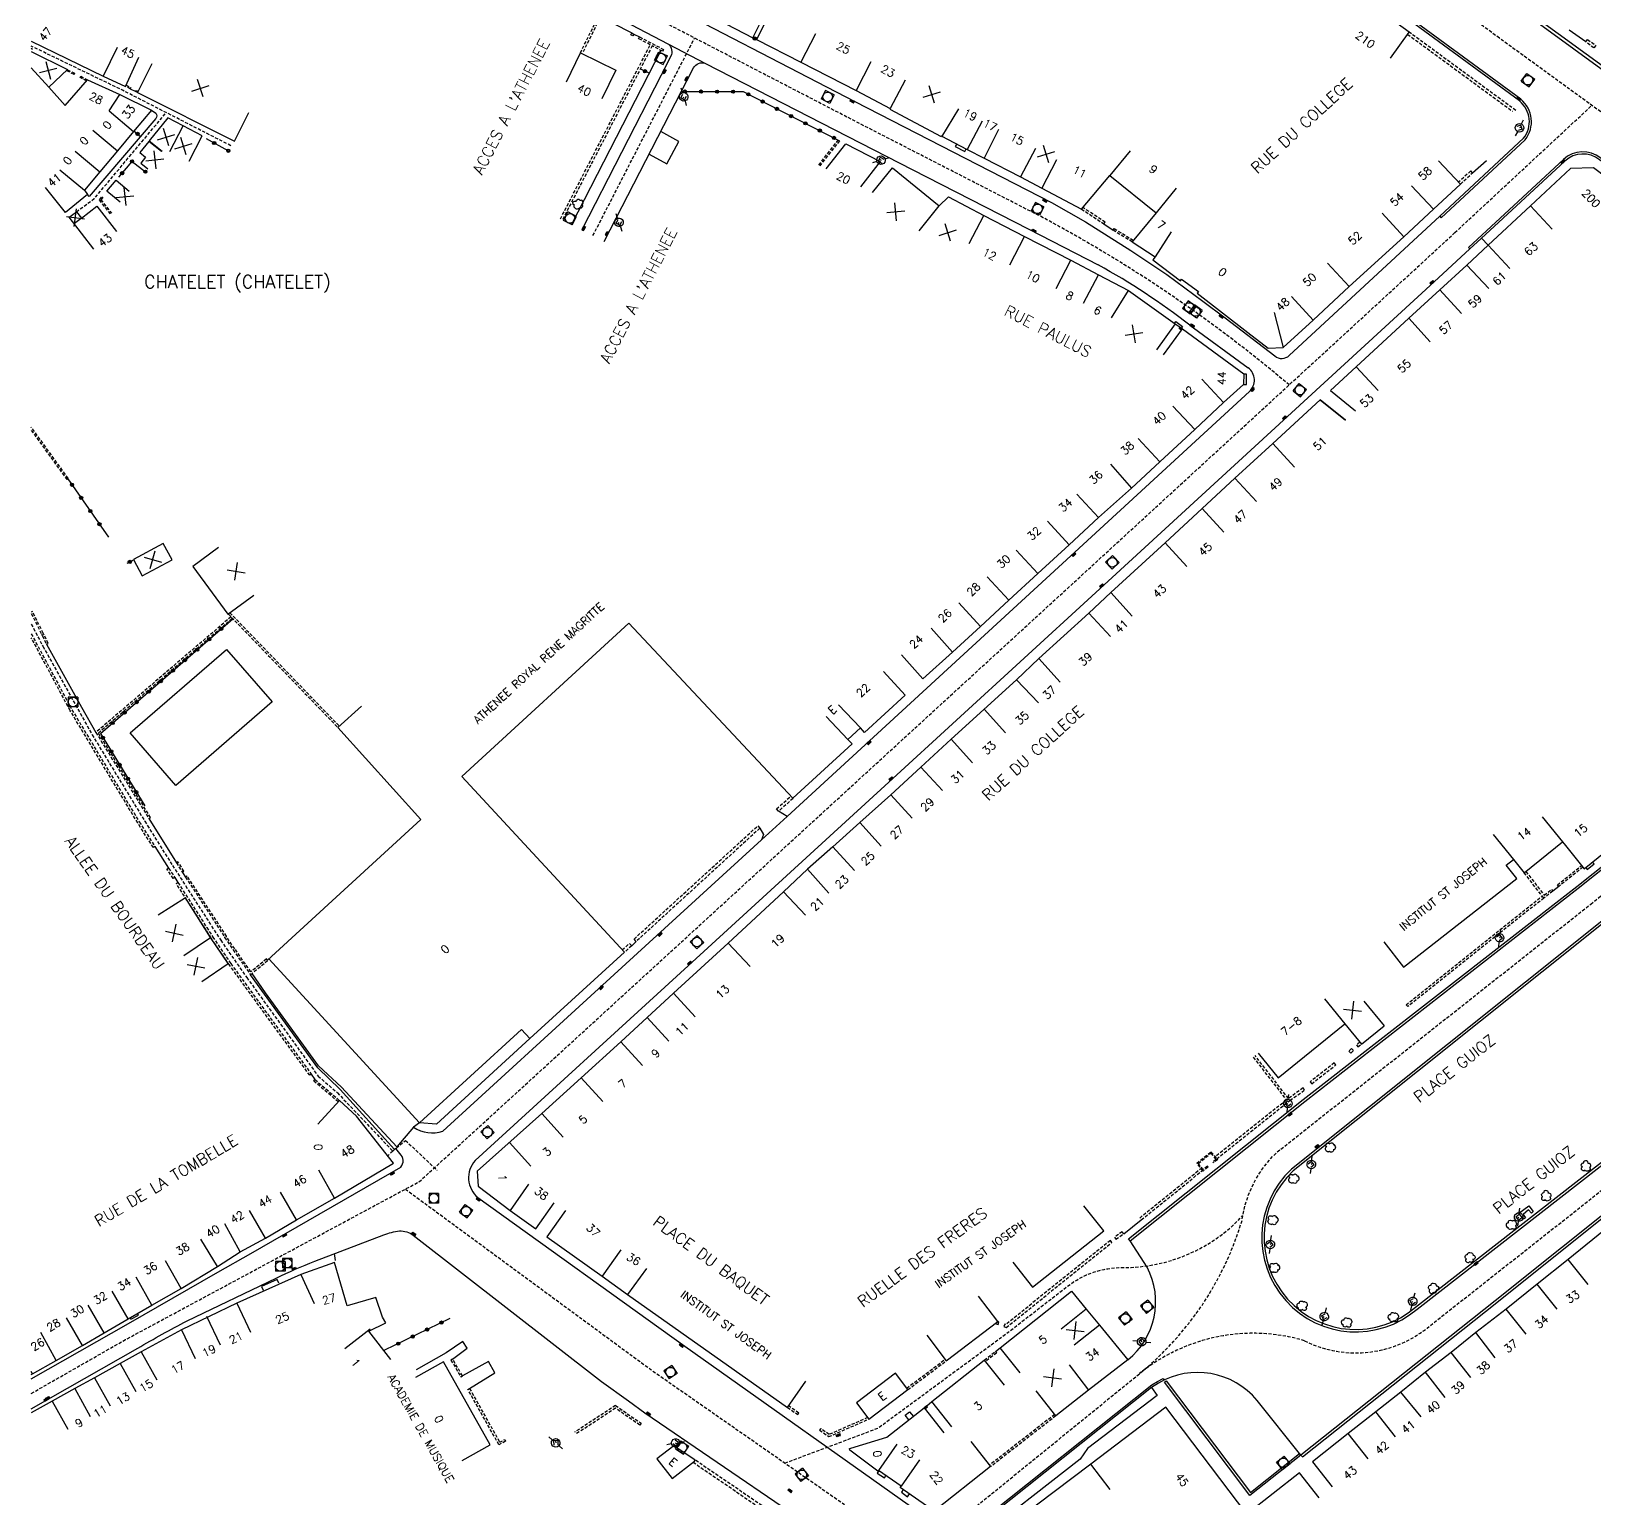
# Model space of a CAD drawing. Header units: millimetres. Extents: x 161000 to 162001, y 120999 to 122000.
# Drawn here: x 161000 to 161244.3, y 121546.1 to 121775.3 of the extents above; entities that cross this region are included whole.
import ezdxf
from ezdxf.enums import TextEntityAlignment as Align

# ---------------------------------------------------------------- set-up
doc = ezdxf.new("R2010")
doc.units = ezdxf.units.MM
doc.linetypes.add('DASHED', pattern=[0.75, 0.5, -0.25])
doc.layers.get('0').update_dxf_attribs({"linetype": 'CONTINUOUS'})
for name, color, linetype in [('W0001', 6, 'DASHED'), ('W0008', 7, 'CONTINUOUS'), ('W0100', 7, 'CONTINUOUS'), ('W0112', 1, 'DASHED'), ('W0300', 7, 'CONTINUOUS'), ('W0322', 7, 'CONTINUOUS'), ('W0334', 7, 'CONTINUOUS'), ('W0400', 7, 'CONTINUOUS'), ('W0420', 7, 'CONTINUOUS'), ('W0471', 7, 'CONTINUOUS'), ('W0980', 7, 'CONTINUOUS'), ('W0984', 7, 'CONTINUOUS'), ('W0989', 7, 'CONTINUOUS'), ('W0991', 7, 'CONTINUOUS'), ('W1102', 7, 'CONTINUOUS')]:
    doc.layers.add(name, color=color, linetype=linetype)
doc.styles.get("Standard").update_dxf_attribs({"font": 'romans.shx', "width": 0.85})

# ---------------------------------------------------------------- blocks, each defined once
blk = doc.blocks.new('T420')
for p, q in [((0.75, 0.75), (-0.75, 0.75)), ((-0.75, 0.75), (-0.75, -0.75)), ((0.75, 0.75), (0.75, -0.75)), ((0.75, -0.75), (-0.75, -0.75))]:
    blk.add_line(p, q)
blk.add_ellipse((0, 0), major_axis=(-0.53, 0.53), ratio=1, start_param=3.926991, end_param=10.210176)
blk = doc.blocks.new('T400')
for p, q in [((-0.15, 0.3), (0.15, 0.3)), ((-0.15, -0.25), (-0.15, 0.3)), ((-0.15, 0.15), (0.15, 0.15)), ((-0.15, 0), (0.15, 0)), ((0.15, 0.3), (0.15, -0.25)), ((-0.15, -0.15), (0.15, -0.15)), ((-0.15, -0.25), (-0.15, -0.3)), ((-0.15, -0.3), (0.15, -0.3)), ((0.15, -0.3), (0.15, -0.25))]:
    blk.add_line(p, q)
blk = doc.blocks.new('T471')
for p, q in [((-0.333334, 0.333334), (-0.333334, -0.333334)), ((-0.333334, 0.333334), (0.333334, 0.333334)), ((-0.333334, 0), (0, 0)), ((0.500001, 0.500001), (1.000002, 1.000002)), ((-0.500001, -0.500001), (-1.000002, -1.000002)), ((-0.333334, -0.333334), (0.333334, -0.333334))]:
    blk.add_line(p, q)
blk.add_ellipse((0, 0), major_axis=(0.471405, 0.471405), ratio=1, start_param=5.4977871438, end_param=11.780972451)
blk = doc.blocks.new('t991o')
at = {"color": 0, "linetype": 'Continuous'}
for p, q in [((-1, 1), (1, -1)), ((-1, -1), (1, 1))]:
    blk.add_line(p, q, dxfattribs=at)
blk = doc.blocks.new('T300')
for p, q in [((-0.8, 0.51), (-0.86, 0.34)), ((-0.86, 0.34), (-0.86, 0.17)), ((-0.86, 0.17), (-0.74, 0.06)), ((-0.69, 0.63), (-0.8, 0.51)), ((-0.8, -0.06), (-0.74, 0.06)), ((-0.74, 0.06), (-0.69, 0.11)), ((-0.57, 0.69), (-0.69, 0.63)), ((-0.46, 0.69), (-0.57, 0.69)), ((-0.29, 0.63), (-0.46, 0.69)), ((-0.29, 0.63), (-0.17, 0.74)), ((-0.23, 0.57), (-0.29, 0.63)), ((-0.17, 0.74), (-0.06, 0.8)), ((-0.06, 0.8), (0.06, 0.8)), ((0.06, 0.8), (0.23, 0.74)), ((0.23, 0.74), (0.34, 0.63)), ((0.34, 0.63), (0.4, 0.51)), ((0.46, 0.46), (0.34, 0.46)), ((0.4, 0.51), (0.4, 0.46)), ((0.57, 0.4), (0.46, 0.46)), ((0.57, 0.4), (0.69, 0.29)), ((0.69, 0.29), (0.74, 0.17)), ((0.74, 0.06), (0.69, -0.17)), ((0.74, 0.17), (0.74, 0.06)), ((-0.8, -0.17), (-0.8, -0.06)), ((-0.8, -0.23), (-0.8, -0.17)), ((-0.74, -0.34), (-0.8, -0.23)), ((-0.69, -0.4), (-0.74, -0.34)), ((-0.51, -0.46), (-0.69, -0.4)), ((-0.4, -0.46), (-0.51, -0.46)), ((-0.4, -0.46), (-0.34, -0.46)), ((-0.34, -0.46), (-0.34, -0.4)), ((-0.34, -0.51), (-0.34, -0.46)), ((-0.29, -0.63), (-0.34, -0.51)), ((-0.17, -0.74), (-0.29, -0.63)), ((-0.06, -0.8), (-0.17, -0.74)), ((0.06, -0.8), (-0.06, -0.8)), ((0.17, -0.74), (0.06, -0.8)), ((0.23, -0.69), (0.17, -0.74)), ((0.29, -0.46), (0.23, -0.46)), ((0.29, -0.63), (0.23, -0.69)), ((0.46, -0.4), (0.29, -0.46)), ((0.34, -0.51), (0.29, -0.63)), ((0.34, -0.51), (0.34, -0.46)), ((0.57, -0.34), (0.46, -0.4)), ((0.63, -0.29), (0.57, -0.34)), ((0.69, -0.17), (0.63, -0.29))]:
    blk.add_line(p, q)
blk = doc.blocks.new('t322o')
at = {"color": 0, "linetype": 'Continuous'}
for radius in [0.25, 0.15]:
    blk.add_circle((0, 0), radius, dxfattribs=at)

msp = doc.modelspace()

# ---------------------------------------------------------------- linework, layer by layer
at = {"layer": 'W0001'}
for points in [[(161328.84, 121684.03), (161318.18, 121697.65), (161294.12, 121723.21), (161287.65, 121729.43), (161276.11, 121739.32), (161261.23, 121751.02), (161250.64, 121758.72), (161229.36, 121774.19), (161177.23, 121812.74), (161155.94, 121828.46), (161120.49, 121854.52), (161095.65, 121872.87), (161071.85, 121890.14), (161070.64, 121891.16), (161058.01, 121900.43), (161045.11, 121909.68), (161033.99, 121917.84), (161019.62, 121928.36), (161009.83, 121934.99, 0.061657), (161000, 121939.46, 0.302876)], [(161196.51, 121720.03, 0.053232), (161158.09, 121746.14), (161127.42, 121761.88), (161093.58, 121779.42), (161061.01, 121796.12), (161041.68, 121806.24), (161025.89, 121814.59)], [(161173.14, 121565.6, -0.247845), (161198.91, 121570.73, 0.3006), (161218.57, 121573.13), (161268.74, 121612.69)]]:
    msp.add_lwpolyline(points, format="xyb", dxfattribs=at)
at = {"layer": 'W0001', "flags": 128}
for points in [[(161087.75, 121743.36), (161103.63, 121774.21)], [(161031.18, 121757.4), (161014.23, 121766.07), (161000, 121772.95)], [(161007.05, 121747.07), (161009.83, 121749.13), (161021.09, 121762.56)], [(161000, 121562.51), (161014.73, 121570.92), (161060.63, 121595.6), (161100.3, 121631.86), (161131.62, 121660.53), (161163.37, 121689.62), (161216.81, 121738.67), (161222.4, 121743.82)], [(161058.44, 121594.43), (161096.77, 121566.25), (161138.31, 121537.31)]]:
    msp.add_lwpolyline(points, dxfattribs=at)
at = {"layer": 'W0001'}
for points in [[(161222.4, 121743.82), (161243.81, 121763.69)], [(161243.63, 121638.94), (161278.41, 121667.37), (161313.72, 121702.39)], [(161000, 121682.69), (161001.8, 121679.22), (161009.5, 121665.4), (161017.73, 121651.88), (161022.06, 121644.97), (161029.6, 121633.29), (161033.66, 121627.48), (161044.83, 121612.06), (161047.82, 121609.48), (161056.47, 121600.37), (161058.45, 121602.03), (161063.4, 121597.36)]]:
    msp.add_lwpolyline(points, dxfattribs=at)
at = {"layer": 'W0001', "flags": 128}
for points in [[(161028.06, 121457.28, 0.089718), (161042.29, 121461.85), (161072.36, 121484.86), (161112.79, 121516.87), (161131.37, 121531.67), (161173.14, 121565.6, 0.150684), (161189.16, 121589.56, -0.169811), (161194.6, 121600.19), (161243.63, 121638.94)], [(161117.75, 121551.63), (161132.25, 121557.08), (161152.64, 121572.08), (161161.87, 121579.24, -0.16803), (161170.51, 121582.17, 0.210133), (161189.28, 121590.29, -1.865002)]]:
    msp.add_lwpolyline(points, format="xyb", dxfattribs=at)
at = {"layer": 'W0008'}
for p, q in [((161091.36, 121777.52), (161105.32, 121770.26)), ((161105.32, 121770.26), (161137.63, 121753.67)), ((161137.63, 121753.67), (161155.85, 121744.35)), ((161155.85, 121744.35), (161166.68, 121738.77)), ((161181, 121729.36), (161190.12, 121722.7)), ((161190.33, 121719.01), (161163.02, 121693.91)), ((161163.02, 121693.91), (161118.08, 121652.64)), ((161118.08, 121652.64), (161114.08, 121648.98)), ((161114.08, 121648.98), (161097.75, 121634.03)), ((161097.75, 121634.03), (161089.25, 121626.3)), ((161089.25, 121626.3), (161064.29, 121603.49)), ((161059.73, 121604.12), (161057.13, 121601.05))]:
    msp.add_line(p, q, dxfattribs=at)
for points in [[(161333.36, 121687.48), (161322.7, 121701.1), (161298.63, 121726.67), (161292.16, 121732.88), (161280.62, 121742.78), (161265.75, 121754.47), (161255.15, 121762.18), (161233.88, 121777.64), (161181.74, 121816.2), (161160.45, 121831.91), (161125, 121857.98), (161099.23, 121877.01), (161095.76, 121876.84), (161092.49, 121879.33, -0.32081), (161093.36, 121886.32), (161093.19, 121886.54), (161107.61, 121902.11)], [(161220.26, 121746.12), (161233.38, 121758.32, 0.409991), (161232.7, 121764.66), (161216.37, 121776.64), (161196.32, 121791.35), (161174.7, 121807.28), (161155.11, 121821.74), (161143.51, 121830.24), (161129.64, 121840.42), (161114.58, 121851.6), (161091.79, 121868.4), (161091.39, 121871.48), (161087.3, 121874.52, 0.432985), (161080.03, 121873.2), (161079.78, 121873.47), (161067.75, 121859.57)], [(161067.75, 121859.57), (161068.01, 121859.34), (161056.34, 121846.04), (161032.03, 121818.21, 0.483642), (161032.9, 121813.98), (161042.95, 121808.67), (161062.28, 121798.55), (161094.84, 121781.86), (161128.68, 121764.32), (161159.4, 121748.55), (161164.68, 121745.51), (161171.78, 121741.02), (161177.38, 121737.29), (161183.05, 121733.12), (161186.5, 121730.5), (161194.25, 121724.56, 0.392668), (161196.54, 121724.65), (161220.03, 121746.37), (161220.26, 121746.12)], [(161241.66, 121641.41), (161263.86, 121659.1), (161271.56, 121665.43), (161275.06, 121668.49), (161297.29, 121690.45), (161305.56, 121698.57, 0.176032), (161306.62, 121701.74), (161306.91, 121702.08), (161305.27, 121703.85), (161296.23, 121713.21), (161282.62, 121726.16), (161273.51, 121733.99), (161257.91, 121746.27), (161245.18, 121755.47, 0.369873), (161239.36, 121755.25), (161224.54, 121741.52)], [(161224.54, 121741.52), (161224.76, 121741.28), (161219.16, 121736.12), (161165.71, 121687.06), (161133.96, 121657.98), (161102.64, 121629.3), (161069.34, 121598.87, 0.427407), (161069.77, 121593.11), (161102.09, 121569.89), (161139.84, 121543.13), (161141.03, 121544.13)], [(161171.3, 121567.77, 0.36199), (161174.31, 121582.21), (161171.66, 121586.35), (161198.95, 121608.13), (161241.66, 121641.41)], [(161245.6, 121636.47), (161196.89, 121597.54, 0.979419), (161216.5, 121575.67), (161267.08, 121615.08)], [(161000, 121564.77), (161015.21, 121573.45), (161029.16, 121581.47), (161034.32, 121584.39), (161057.73, 121597.84, 0.407501), (161057.58, 121599.97), (161056.93, 121600.76), (161056.73, 121600.59), (161048.26, 121610), (161044.75, 121613.35)], [(161270.41, 121610.29), (161228.71, 121576.99), (161198.35, 121552.87), (161191.5, 121561.4, 0.369599), (161176.09, 121564.11), (161175, 121563.44), (161175.91, 121562.19), (161165, 121553.91), (161163.88, 121552.25), (161147.02, 121539.14)], [(161000, 121560.1), (161016.64, 121569.58, -0.012593), (161024.33, 121573.83), (161038.25, 121580.53, -0.016318), (161044.29, 121583.17), (161055.1, 121587.29, -0.060874), (161057.52, 121587.89, -0.16149), (161059.67, 121587.25), (161089.11, 121564.38), (161093.28, 121561.33), (161095.86, 121559.5), (161129.74, 121536.35, -0.46718), (161129.9, 121533.48), (161111.26, 121518.8), (161070.71, 121486.91), (161043.63, 121465.61, -0.495991), (161037.62, 121467.08), (161031.15, 121480.19, 0.085274), (161013.9, 121503.12), (161007.14, 121508.6), (161000, 121514.1)]]:
    msp.add_lwpolyline(points, format="xyb", dxfattribs=at)
for points in [[(161002.38, 121679.53), (161007.85, 121669.71), (161010.09, 121665.75)], [(161018.38, 121652.29), (161022.67, 121645.38)], [(161019.32, 121647.92), (161021.45, 121644.56)], [(161022.42, 121643.11), (161022.92, 121642.3)], [(161023.6, 121643.9), (161024.1, 121643.16)], [(161043.74, 121612.38), (161044.32, 121611.53)]]:
    msp.add_lwpolyline(points, dxfattribs=at)
for centre, radius, start, end in [((161114.63, 121643.91), 108.2, 52.1637, 61.2448), ((161188.64, 121720.77), 2.44, 313.7978, 52.5853), ((161062.63, 121608.25), 5.05, 234.9799, 289.2237)]:
    msp.add_arc(centre, radius, start, end, dxfattribs=at)
at = {"layer": 'W0100'}
for p, q in [((161208.17, 121623.79), (161211.33, 121619.91)), ((161194.82, 121611.79), (161205.2, 121620.24)), ((161205.2, 121620.24), (161207.8, 121617.04)), ((161191.67, 121615.67), (161194.82, 121611.79))]:
    msp.add_line(p, q, dxfattribs=at)
for points in [[(161212.34, 121771.08), (161215.28, 121775.12), (161207.41, 121780.85), (161202.39, 121784.58), (161197.6, 121788.08), (161191.91, 121792.33), (161183.75, 121798.29), (161178.41, 121802.26), (161173.42, 121805.91), (161164.43, 121812.65), (161158.65, 121816.79), (161154.7, 121819.68), (161149.05, 121823.84), (161143.29, 121827.99), (161132.89, 121835.58), (161129.94, 121831.54)], [(161110.84, 121780.83), (161108.59, 121776.37), (161112.74, 121774.27), (161114.99, 121778.74)], [(161115.6, 121778.44), (161113.32, 121773.99), (161120.25, 121770.43), (161128.88, 121766.03), (161134.18, 121763.2), (161134.14, 121763.11), (161142.13, 121758.85), (161142.16, 121758.93), (161146.22, 121756.81), (161148.85, 121755.47), (161154.56, 121752.52), (161157.85, 121750.77), (161164.08, 121747.51), (161168.51, 121752.75), (161175.73, 121746.9), (161171.99, 121742.37), (161175.59, 121740.06), (161175.22, 121739.59), (161179.52, 121736.28), (161179.71, 121736.56), (161182.35, 121734.65), (161182.15, 121734.37), (161190.07, 121728.22), (161193.21, 121725.75), (161195.56, 121725.88), (161200.24, 121730.17), (161205.91, 121735.39), (161214.43, 121743.18), (161219.06, 121747.47)], [(161000, 121773.73), (161011.21, 121768.27), (161014.73, 121766.67), (161016.79, 121771.22)], [(161000, 121772.65), (161000.21, 121772.48)], [(161000, 121772.1), (161005.65, 121769.28)], [(161005.64, 121769.28), (161002.72, 121766.54), (161005.3, 121763.7), (161008.79, 121767.68), (161013.83, 121765.41), (161018.79, 121762.95), (161015.98, 121759.62), (161013.47, 121756.6), (161010.7, 121753.3), (161008.3, 121750.43), (161008.8, 121749.79), (161005.33, 121746.99), (161002.2, 121750.89)], [(161018.85, 121770.19), (161016.61, 121765.73), (161031.76, 121758.1), (161034.01, 121762.57)], [(161024.65, 121754.96), (161026.71, 121758.94), (161023.72, 121760.49), (161021.31, 121761.75), (161018.42, 121758.18), (161020.43, 121756.56)], [(161020.36, 121756.47), (161018.36, 121758.08), (161016.94, 121756.36), (161017.87, 121755.61), (161017.13, 121754.69), (161018.21, 121753.81)], [(161124.2, 121753.76), (161127.26, 121757.71), (161132.62, 121754.91), (161129.55, 121750.96)], [(161215.65, 121751.13), (161219.06, 121747.47), (161223.27, 121751.39), (161219.86, 121755.05)], [(161013.91, 121748.6), (161011.83, 121750.32), (161013.24, 121752.03), (161015.32, 121750.31)], [(161131.4, 121750.07), (161134.57, 121753.94), (161141.86, 121747.99), (161143.29, 121749.43), (161148.83, 121746.52), (161155.17, 121743.24), (161162.39, 121739.54), (161166.74, 121737.23), (161171.4, 121734.79), (161178.7, 121729.56), (161175.78, 121725.5)], [(161290.58, 121709.33), (161294.1, 121712.89), (161288.4, 121718.51), (161284.61, 121721.88), (161277.57, 121728.22), (161271.49, 121733.7), (161265.82, 121737.87), (161260.4, 121741.88), (161254.99, 121745.87), (161250.45, 121749.12), (161244.07, 121753.96), (161240.45, 121753.83), (161234.21, 121747.99), (161227.58, 121741.87), (161230.97, 121738.2)], [(161009.75, 121741.25), (161005.93, 121746.21), (161007.05, 121747.07), (161007.85, 121746.1), (161010.25, 121747.95), (161013.29, 121743.98)], [(161227.58, 121741.87), (161224.28, 121738.72), (161220.07, 121734.88), (161215.19, 121730.48), (161207, 121722.84), (161202.95, 121719.14), (161206.9, 121715.97)], [(161176.88, 121724.74), (161179.83, 121728.78), (161189.41, 121721.78), (161189.37, 121720.12), (161186.28, 121717.29), (161181.77, 121713.08), (161176.31, 121708.01), (161171.9, 121703.92), (161166.73, 121699.31), (161162.14, 121695.06), (161157.24, 121690.56), (161152.74, 121686.4), (161148.3, 121682.32), (161143.92, 121678.3), (161139.3, 121674.14), (161135.96, 121677.86)], [(161201.36, 121717.7), (161205.31, 121714.54), (161201.36, 121717.7), (161193.95, 121710.9), (161188.04, 121705.48), (161182.92, 121700.72), (161177.12, 121695.36), (161168.63, 121687.62), (161165.2, 121684.4), (161157.39, 121677.31), (161153.91, 121673.98), (161143.69, 121664.7), (161138.98, 121660.35), (161134.26, 121656.03), (161129.44, 121651.7), (161125.24, 121647.88), (161121.29, 121644.38), (161117.53, 121640.88), (161108.89, 121632.84), (161100.35, 121625.04), (161092.09, 121617.41), (161085.93, 121611.79), (161079.75, 121606.24), (161069.65, 121597.21), (161069.8, 121594.87), (161074.81, 121591.09), (161078.81, 121588.22), (161081.71, 121592.29)], [(161029.27, 121694.64), (161025.24, 121691.68), (161030.73, 121684.23), (161034.75, 121687.19)], [(161133.14, 121675.26), (161136.52, 121671.57), (161130.16, 121665.76), (161129.54, 121666.46), (161127.58, 121664.67), (161128.23, 121663.97), (161118.96, 121655.48), (161093.37, 121682.84), (161067.25, 121658.85), (161092.66, 121631.42), (161077.9, 121617.94), (161076.6, 121619.37), (161060.64, 121604.79), (161037.13, 121630.4)], [(161239.46, 121648.35), (161242.6, 121644.46), (161247.79, 121648.67), (161251.54, 121651.64), (161254.76, 121654.21), (161258.37, 121656.95), (161263.11, 121660.79), (161270.22, 121666.48), (161276.37, 121672.32), (161272.93, 121675.94)], [(161051.61, 121669.88), (161047.9, 121666.53), (161060.87, 121652.13), (161036.89, 121630.19)], [(161211.32, 121633.02), (161214.4, 121629.08), (161232.06, 121642.92), (161230.44, 121645.02), (161231.54, 121645.91), (161233.22, 121643.83), (161239.2, 121648.67), (161239.46, 121648.35)], [(161026.63, 121626.84), (161030.76, 121629.65), (161028, 121633.72), (161024.07, 121639.9), (161019.85, 121637.21)], [(161207.8, 121617.04), (161211.33, 121619.91)], [(161000, 121565.49), (161000.19, 121565.59), (161003.91, 121567.65), (161007.99, 121569.98), (161011.38, 121571.98), (161015.15, 121574.15), (161018.86, 121576.3), (161023.43, 121578.89), (161029.11, 121582.33), (161032.63, 121584.6), (161036.57, 121586.75), (161041.43, 121589.6), (161047.39, 121593.02), (161056.59, 121598.5), (161050.8, 121605.83), (161048.16, 121608.26), (161044.77, 121604.59)], [(161083.44, 121591.06), (161080.56, 121586.98), (161089.21, 121580.85), (161093.16, 121577.98), (161118.15, 121560.32), (161121.03, 121564.41)], [(161153.32, 121583.03), (161156.42, 121579.1), (161167.54, 121587.88), (161164.45, 121591.8)], [(161253.89, 121588.11), (161250.75, 121592), (161244.81, 121587.21), (161240.11, 121583.43), (161235.26, 121579.58), (161230.4, 121575.66), (161225.66, 121572.01), (161221.8, 121568.91), (161217.83, 121565.83), (161213.97, 121562.72), (161210.06, 121559.66), (161205.73, 121556.24), (161200.15, 121551.85), (161203.24, 121547.92)], [(161056.16, 121567.81), (161052.76, 121572.23), (161055.41, 121573.53), (161054.85, 121574.44), (161053.84, 121577.48), (161049.35, 121576.18), (161047.39, 121582.96), (161042.13, 121581.1), (161032.1, 121576.59), (161023.45, 121572.46), (161017.18, 121569), (161013.89, 121567.19), (161009.88, 121564.94), (161006.81, 121563.27), (161003.25, 121561.29), (161000, 121559.46)], [(161154.47, 121565.71), (161151.35, 121569.62), (161162.49, 121578.48), (161164.78, 121575.69), (161166.87, 121573.16), (161171.29, 121567.76)], [(161139.93, 121571.59), (161142.95, 121567.61), (161150.99, 121573.72), (161147.96, 121577.7)], [(161067.33, 121552.02), (161071.69, 121554.48), (161064.38, 121567.43), (161060.02, 121564.98)], [(161143.81, 121557.31), (161140.7, 121561.23), (161148.89, 121567.71), (161151.99, 121563.79)], [(161171.3, 121567.77), (161165.19, 121563.02), (161160.06, 121559), (161156.98, 121562.93)], [(161201.22, 121546.19), (161198.12, 121550.11), (161189.91, 121543.63), (161177.26, 121560.35), (161165.51, 121551.48), (161157.04, 121545.03), (161153.4, 121542.21), (161155.78, 121539.04), (161150.71, 121535.11), (161138.31, 121525.49), (161135.67, 121528.88), (161133.91, 121527.52), (161132.94, 121528.76), (161129.42, 121525.81), (161126.13, 121523.07), (161122.68, 121520.21), (161125.88, 121516.36)], [(161146.8, 121555), (161149.88, 121551.07), (161141.03, 121544.13), (161135.76, 121547.83), (161135.92, 121548.01), (161132.36, 121550.47), (161132.26, 121550.35), (161127.89, 121553.63), (161127.85, 121553.92), (161128.01, 121553.94), (161133.66, 121555.66), (161139.48, 121560.26), (161142.58, 121556.34)]]:
    msp.add_lwpolyline(points, dxfattribs=at)
at = {"layer": 'W0100', "flags": 128}
msp.add_lwpolyline([(161083.61, 121767.39), (161085.78, 121771.9), (161091.33, 121769.22), (161089.15, 121764.71)], dxfattribs=at)
at = {"layer": 'W0100'}
for points in [[(161015.95, 121692.74), (161017.32, 121690.21), (161021.99, 121692.73), (161020.61, 121695.27)], [(161128.92, 121561.04), (161130.84, 121558.5), (161136.95, 121563.1), (161135.03, 121565.65)], [(161097.74, 121552.27), (161100.12, 121549.2), (161103.61, 121551.91), (161103.74, 121552.08), (161100.41, 121554.34)]]:
    msp.add_lwpolyline(points, close=True, dxfattribs=at)
at = {"layer": 'W0112'}
for p, q in [((161224.89, 121753.47), (161222.99, 121751.69)), ((161223.27, 121751.39), (161225.16, 121753.17)), ((161225.16, 121753.17), (161224.89, 121753.47))]:
    msp.add_line(p, q, dxfattribs=at)
for points in [[(161085.78, 121771.9), (161088.48, 121777.33), (161088.76, 121777.19), (161086.06, 121771.76)], [(161082.67, 121745.97), (161096.7, 121773.16), (161094.89, 121774.11), (161095.03, 121774.39), (161098.75, 121772.44), (161098.61, 121772.16), (161097.01, 121773), (161082.98, 121745.81)], [(161215.04, 121774.79), (161231.39, 121762.79)], [(161231.93, 121762.89), (161231.93, 121762.9), (161215.28, 121775.12)], [(161005.65, 121769.27), (161006.77, 121768.72), (161006.68, 121768.53), (161005.48, 121769.12)], [(161008.65, 121767.52), (161007.62, 121768.06), (161007.72, 121768.24), (161008.8, 121767.68)], [(161014.82, 121766.85), (161015.56, 121766.47), (161015.47, 121766.3), (161014.73, 121766.67)], [(161016.61, 121765.73), (161016.36, 121765.85), (161016.45, 121766.03), (161016.7, 121765.9)], [(161018.79, 121762.95), (161018.62, 121762.62), (161018.56, 121762.68)], [(161123.02, 121754.38), (161126.08, 121758.28), (161126.24, 121758.16), (161123.18, 121754.26)], [(161012.39, 121746.75), (161010.64, 121748.95), (161011.01, 121749.42), (161011.17, 121749.29), (161010.89, 121748.95), (161012.54, 121746.87)], [(161164.08, 121747.51), (161167.58, 121745.2), (161167.75, 121745.45), (161164.27, 121747.74)], [(161171.99, 121742.37), (161169.02, 121744.19), (161169.18, 121744.45), (161172.19, 121742.61)], [(161179.67, 121728.59), (161179.34, 121728.85), (161179.49, 121729.05), (161179.83, 121728.78)], [(161000, 121712.93), (161005.53, 121705.28), (161005.77, 121705.45), (161000, 121713.44)], [(161000, 121684.33), (161001.61, 121681.12), (161001.74, 121680.83), (161002.38, 121679.53), (161002.65, 121679.66), (161002.01, 121680.96), (161001.88, 121681.25), (161000.19, 121684.62), (161000, 121684.52)], [(161031.21, 121683.82), (161010.09, 121665.75), (161018.38, 121652.29), (161018.64, 121652.45), (161010.48, 121665.69), (161031.42, 121683.61)], [(161030.78, 121684.27), (161047.9, 121666.53)], [(161031.03, 121684.45), (161048.12, 121666.73)], [(161000, 121681.16), (161006.35, 121669.3), (161016.88, 121651.78), (161019.32, 121647.92), (161019.07, 121647.76), (161016.63, 121651.62), (161006.08, 121669.15), (161000, 121680.54)], [(161119.01, 121655.44), (161116.75, 121653.45), (161116.42, 121653.82), (161118.68, 121655.81)], [(161242.41, 121644.7), (161238.63, 121641.69), (161238.43, 121641.94), (161242.2, 121644.96)], [(161036.89, 121630.19), (161036.74, 121630.37), (161034.31, 121628.35), (161031.79, 121631.97), (161030.5, 121633.8), (161030.5, 121633.93), (161029.24, 121635.83), (161024.35, 121643.32), (161024.1, 121643.16), (161028.98, 121635.66), (161030.2, 121633.84), (161030.21, 121633.7), (161031.54, 121631.79), (161034.25, 121627.91), (161036.93, 121630.14)], [(161233.48, 121644.03), (161236.36, 121640.36), (161237.48, 121641.22), (161237.68, 121640.96), (161236.3, 121639.89), (161233.22, 121643.83)], [(161236.3, 121639.89), (161215.03, 121622.92), (161214.78, 121623.23), (161236.05, 121640.2)], [(161092.33, 121631.79), (161093.47, 121632.81), (161093.8, 121632.43), (161092.66, 121631.42)], [(161190.89, 121615.03), (161196.09, 121608.34), (161184.96, 121599.45)], [(161185.2, 121599.14), (161196.64, 121608.27), (161198.92, 121609.9), (161198.69, 121610.22), (161196.41, 121608.59), (161196.4, 121608.58), (161191.19, 121615.28)], [(161207.57, 121617.36), (161207.03, 121616.97), (161207.26, 121616.65), (161207.8, 121617.04)], [(161047.97, 121608.06), (161044.13, 121611.3), (161044.32, 121611.53), (161048.16, 121608.26)], [(161056.47, 121600.37), (161055.69, 121599.63)], [(161183.75, 121598), (161183.84, 121597.88), (161183.07, 121597.25), (161182.09, 121598.46), (161184.3, 121600.25), (161185.31, 121599.01), (161184.67, 121598.53), (161184.58, 121598.64)], [(161183.75, 121598), (161183.09, 121597.46), (161182.3, 121598.44), (161184.28, 121600.04), (161185.09, 121599.04), (161184.58, 121598.64)], [(161173.16, 121589.91), (161182.73, 121597.66)], [(161173.41, 121589.6), (161182.98, 121597.35)], [(161150.61, 121573.43), (161151.06, 121573.28), (161151.18, 121573.65), (161150.99, 121573.72)], [(161148.89, 121567.71), (161150.62, 121569.05), (161150.8, 121568.82), (161149.07, 121567.47)], [(161136.77, 121563.34), (161142.78, 121567.84)], [(161136.95, 121563.1), (161142.95, 121567.61)], [(161091.27, 121560.63), (161084.87, 121556.44)], [(161091.27, 121560.63), (161095.26, 121557.86), (161095.06, 121557.56), (161091.27, 121560.2), (161085.06, 121556.14)], [(161118.15, 121560.32), (161119.73, 121559.2), (161119.9, 121559.44), (161118.32, 121560.56)], [(161139.61, 121560.1), (161140.02, 121560.42), (161139.9, 121560.58), (161139.48, 121560.26)], [(161159.88, 121559.23), (161149.7, 121551.3)], [(161160.06, 121559), (161149.88, 121551.07)], [(161130.66, 121558.74), (161124.63, 121556.09), (161123.33, 121557.02), (161123.16, 121556.78), (161124.6, 121555.76), (161130.84, 121558.5)], [(161115.57, 121543.41), (161103.37, 121551.73)], [(161115.99, 121543.73), (161103.74, 121552.08)]]:
    msp.add_lwpolyline(points, dxfattribs=at)
for points in [[(161093.81, 121775.01), (161094.12, 121774.84), (161093.97, 121774.57), (161093.66, 121774.74)], [(161243.14, 121773.99), (161244.42, 121773.06), (161244.12, 121772.67), (161242.84, 121773.6)], [(161113.82, 121650.79), (161094.51, 121633.11), (161094.17, 121633.48), (161113.49, 121651.16)], [(161021.45, 121644.56), (161022.42, 121643.11), (161022.17, 121642.94), (161021.2, 121644.39)], [(161022.67, 121645.38), (161023.6, 121643.9), (161023.85, 121644.06), (161022.92, 121645.54)], [(161022.92, 121642.3), (161027.41, 121635.3), (161028.36, 121633.8), (161031.16, 121629.66), (161043.74, 121612.38), (161043.5, 121612.2), (161030.91, 121629.49), (161028.1, 121633.64), (161027.16, 121635.14), (161022.66, 121642.14)], [(161206.13, 121615.68), (161206.54, 121616.07), (161206.27, 121616.36), (161205.86, 121615.97)], [(161200.03, 121610.87), (161203.81, 121613.82), (161203.57, 121614.13), (161199.78, 121611.18)], [(161168.58, 121586.39), (161152.24, 121573.27), (161152.08, 121573.33), (161151.94, 121572.95), (161152.31, 121572.82), (161168.83, 121586.09)], [(161169.23, 121586.92), (161169.46, 121586.6), (161170.66, 121587.44), (161170.44, 121587.77)], [(161067.09, 121565.11), (161067.35, 121565.26), (161065.83, 121567.88), (161065.57, 121567.73)], [(161073.96, 121555.3), (161074.09, 121555.03), (161073.06, 121554.5), (161068.2, 121563.14), (161068.46, 121563.29), (161073.18, 121554.9)]]:
    msp.add_lwpolyline(points, close=True, dxfattribs=at)
at = {"layer": 'W0322'}
msp.add_line((161010.8, 121665.58), (161031.5, 121683.52), dxfattribs=at)
for points in [[(161112.74, 121774.27), (161113.32, 121773.99)], [(161096.51, 121768.72), (161095.14, 121769.38)], [(161102.13, 121765.85), (161111.21, 121765.84), (161126.08, 121758.28)], [(161016.04, 121759.7), (161017.09, 121758.85)], [(161030.78, 121756.61), (161027.4, 121758.45)], [(161013.69, 121752.49), (161015.74, 121754.95)], [(161015.74, 121754.95), (161017.82, 121753.34)], [(161005.71, 121705.37), (161012.08, 121696.23)], [(161014.98, 121692.17), (161015.97, 121692.7)], [(161010.8, 121665.58), (161017.73, 121654.28)], [(161065.39, 121574.21), (161055.1, 121569.2)]]:
    msp.add_lwpolyline(points, dxfattribs=at)
at = {"layer": 'W0334'}
for points in [[(161333.76, 121687.8), (161323.09, 121701.44), (161298.99, 121727.03), (161292.51, 121733.26), (161280.95, 121743.18), (161266.06, 121754.88), (161255.46, 121762.59), (161234.18, 121778.06), (161182.04, 121816.61), (161160.75, 121832.32), (161125.31, 121858.39), (161099.93, 121877.13)], [(161090.84, 121776.52), (161093.81, 121775.01)], [(161094.12, 121774.84), (161095.03, 121774.39)], [(161242.84, 121773.6), (161240.26, 121775.42)], [(161098.37, 121772.29), (161084.4, 121745.08)], [(161015.47, 121766.3), (161016.36, 121765.85)], [(161096.51, 121756.05), (161099.27, 121754.56), (161101.19, 121758.08), (161098.35, 121759.62)], [(161144.57, 121757.67), (161144.36, 121757.25), (161145.84, 121756.48), (161146.05, 121756.89)], [(161225.16, 121753.17), (161227.32, 121755.11)], [(161167.58, 121745.2), (161169.02, 121744.19)], [(161227.58, 121741.87), (161226.56, 121742.94)], [(161178.59, 121729.64), (161178.79, 121729.92), (161179.83, 121729.15), (161179.65, 121728.92)], [(161178.7, 121729.56), (161179.49, 121729.05)], [(161189.37, 121720.12), (161189.83, 121720.11), (161189.86, 121721.71), (161189.41, 121721.72)], [(161118.08, 121652.64), (161116.75, 121653.45)], [(161113.82, 121650.79), (161114.41, 121649.8), (161114.08, 121648.98)], [(161242.85, 121644.66), (161243.08, 121644.37), (161244.15, 121645.23), (161243.91, 121645.52)], [(161171.66, 121586.35), (161171.43, 121586.63), (161198.72, 121608.42), (161241.46, 121641.67)], [(161238.63, 121641.69), (161237.68, 121640.96)], [(161094.51, 121633.11), (161093.8, 121632.43)], [(161057.13, 121601.05), (161048.47, 121610.32), (161044.88, 121613.67), (161036.61, 121625.1), (161034.5, 121628.11)], [(161077.9, 121617.94), (161063.31, 121604.57), (161060.64, 121604.79), (161059.73, 121604.12)], [(161170.66, 121587.44), (161173.41, 121589.6)], [(161047.55, 121583.28), (161047.36, 121584.34)], [(161038.7, 121579.73), (161038.44, 121580.31), (161035.98, 121579.23), (161036.24, 121578.64)], [(161015.46, 121574.31), (161015.58, 121574.09), (161016.73, 121574.74), (161016.6, 121574.97)], [(161065.83, 121567.88), (161068.08, 121569.58), (161067.42, 121570.6), (161064.84, 121568.83), (161060.15, 121566.17)], [(161150.62, 121569.05), (161151.35, 121569.62)], [(161068.46, 121563.29), (161072.42, 121565.74), (161071.44, 121567.48), (161067.35, 121565.26)], [(161175, 121563.44), (161147.41, 121541.44), (161147.22, 121541.68), (161175.04, 121563.86), (161175.92, 121564.37), (161176.84, 121564.85), (161176.99, 121564.59)], [(161198.34, 121552.88), (161190.39, 121546.59), (161177.02, 121564.28), (161177.28, 121564.48), (161190.45, 121547.04), (161198.14, 121553.13)], [(161139.9, 121560.58), (161140.7, 121561.23)], [(161137.08, 121558.36), (161136.5, 121559.09), (161137.22, 121559.66), (161137.8, 121558.93)], [(161132.41, 121550.43), (161132.16, 121550.06), (161133.27, 121549.31), (161133.52, 121549.67)], [(161136.22, 121547.51), (161135.93, 121547.08), (161136.88, 121546.35), (161137.21, 121546.82)]]:
    msp.add_lwpolyline(points, dxfattribs=at)
for points in [[(161220.03, 121746.37), (161233.14, 121758.55, 0.407656), (161232.5, 121764.39), (161216.17, 121776.37), (161196.12, 121791.08), (161174.5, 121807.01), (161154.91, 121821.47), (161143.31, 121829.97), (161129.44, 121840.15), (161114.38, 121851.33), (161091.77, 121867.99)], [(161099.53, 121773.28, -0.320062), (161099.92, 121771.37), (161098.39, 121768.4), (161085.99, 121744.26)], [(161089.51, 121742.46), (161103.46, 121769.54, -0.367358), (161105.32, 121770.26)], [(161018.79, 121762.95), (161019.48, 121762.46, -0.348303), (161019.48, 121761.65), (161009.05, 121749.44), (161008.8, 121749.79)], [(161241.46, 121641.67), (161263.65, 121659.36), (161271.35, 121665.69), (161274.84, 121668.73), (161297.06, 121690.69), (161305.31, 121698.8, 0.182245), (161306.28, 121701.87), (161306.46, 121702.07), (161305.02, 121703.62), (161295.99, 121712.98), (161282.39, 121725.91), (161273.3, 121733.74), (161257.71, 121746), (161244.98, 121755.2, 0.370375), (161239.59, 121755), (161226.53, 121742.91)], [(161245.83, 121636.18), (161197.13, 121597.26, 0.979234), (161216.26, 121575.96), (161266.84, 121615.37)]]:
    msp.add_lwpolyline(points, format="xyb", dxfattribs=at)
at = {"layer": 'W0334', "flags": 128}
for points in [[(161224.76, 121741.28), (161226.53, 121742.91)], [(161198.35, 121552.87), (161198.58, 121552.58), (161228.94, 121576.7), (161270.68, 121610.08)]]:
    msp.add_lwpolyline(points, dxfattribs=at)
at = {"layer": 'W0334'}
for points in [[(161015.47, 121665.67), (161030.48, 121678.72), (161037.61, 121670.51), (161022.59, 121657.45)], [(161233.13, 121589.72), (161232.41, 121590.64), (161233.95, 121591.82), (161234.64, 121590.92), (161234.36, 121590.67), (161233.93, 121591.18), (161233.07, 121590.48), (161233.46, 121589.95)]]:
    msp.add_lwpolyline(points, close=True, dxfattribs=at)
at = {"layer": 'W1102'}
for p, q in [((161122.53, 121774.88), (161120.25, 121770.43)), ((161013.4, 121772.76), (161011.21, 121768.27)), ((161131.15, 121770.48), (161128.88, 121766.03)), ((161136.53, 121767.62), (161134.18, 121763.2)), ((161012.16, 121762.85), (161015.98, 121759.62)), ((161144.85, 121763.17), (161142.2, 121758.8)), ((161009.61, 121759.8), (161013.47, 121756.6)), ((161021.66, 121756.5), (161023.72, 121760.49)), ((161148.54, 121761.23), (161146.22, 121756.81)), ((161151.1, 121759.93), (161148.85, 121755.47)), ((161156.86, 121756.96), (161154.56, 121752.52)), ((161006.87, 121756.52), (161010.7, 121753.3)), ((161160.19, 121755.19), (161157.85, 121750.77)), ((161171.7, 121756.6), (161168.51, 121752.75)), ((161004.46, 121753.63), (161008.3, 121750.43)), ((161178.88, 121750.78), (161175.73, 121746.9)), ((161138.7, 121744.11), (161141.86, 121747.99)), ((161211.06, 121746.87), (161214.43, 121743.18)), ((161237.62, 121744.34), (161234.21, 121747.99)), ((161146.5, 121742.1), (161148.83, 121746.52)), ((161152.87, 121738.8), (161155.17, 121743.24)), ((161178.08, 121743.93), (161175.59, 121740.06)), ((161160.1, 121735.09), (161162.39, 121739.54)), ((161164.39, 121732.81), (161166.74, 121737.23)), ((161202.52, 121739.07), (161205.91, 121735.39)), ((161227.72, 121735.09), (161224.28, 121738.72)), ((161223.43, 121731.19), (161220.07, 121734.88)), ((161196.87, 121733.86), (161200.24, 121730.17)), ((161218.55, 121726.77), (161215.19, 121730.48)), ((161210.41, 121719.18), (161207, 121722.84)), ((161182.87, 121720.95), (161186.28, 121717.29)), ((161178.36, 121716.74), (161181.77, 121713.08)), ((161172.91, 121711.67), (161176.31, 121708.01)), ((161197.33, 121707.21), (161193.95, 121710.9)), ((161168.58, 121707.65), (161171.9, 121703.92)), ((161191.41, 121701.8), (161188.04, 121705.48)), ((161163.33, 121702.98), (161166.73, 121699.31)), ((161186.33, 121697.06), (161182.92, 121700.72)), ((161158.76, 121698.74), (161162.14, 121695.06)), ((161153.85, 121694.23), (161157.24, 121690.56)), ((161180.51, 121691.69), (161177.12, 121695.36)), ((161149.36, 121690.08), (161152.74, 121686.4)), ((161144.92, 121686), (161148.3, 121682.32)), ((161171.99, 121683.93), (161168.63, 121687.62)), ((161168.62, 121680.76), (161165.2, 121684.4)), ((161140.58, 121682.02), (161143.92, 121678.3)), ((161160.76, 121673.61), (161157.39, 121677.31)), ((161157.36, 121670.36), (161153.91, 121673.98)), ((161126.1, 121670.09), (161129.54, 121666.46)), ((161124.18, 121668.26), (161127.58, 121664.67)), ((161147.06, 121661), (161143.69, 121664.7)), ((161142.38, 121656.68), (161138.98, 121660.35)), ((161137.63, 121652.34), (161134.26, 121656.03)), ((161132.78, 121647.98), (161129.44, 121651.7)), ((161236.05, 121652.55), (161239.2, 121648.67)), ((161228.39, 121649.8), (161231.54, 121645.91)), ((161128.61, 121644.18), (161125.24, 121647.88)), ((161124.61, 121640.63), (161121.29, 121644.38)), ((161120.93, 121637.22), (161117.53, 121640.88)), ((161023.86, 121630.91), (161028, 121633.72)), ((161112.3, 121629.18), (161108.89, 121632.84)), ((161044.75, 121613.35), (161034.25, 121627.91)), ((161103.72, 121621.35), (161100.35, 121625.04)), ((161202.05, 121624.12), (161205.2, 121620.24)), ((161095.49, 121613.74), (161092.09, 121617.41)), ((161089.3, 121608.1), (161085.93, 121611.79)), ((161083.09, 121602.52), (161079.75, 121606.24)), ((161047.39, 121593.02), (161044.9, 121597.36)), ((161041.43, 121589.6), (161038.95, 121593.94)), ((161077.67, 121595.19), (161074.81, 121591.09)), ((161036.57, 121586.75), (161034.11, 121591.1)), ((161032.63, 121584.6), (161030.24, 121588.99)), ((161029.11, 121582.33), (161026.51, 121586.61)), ((161023.43, 121578.89), (161020.97, 121583.24)), ((161092.1, 121584.93), (161089.21, 121580.85)), ((161243.24, 121579.53), (161240.11, 121583.43)), ((161042.13, 121581.1), (161044.18, 121576.53)), ((161096.1, 121582.02), (161093.16, 121577.98)), ((161015.15, 121574.15), (161012.65, 121578.48)), ((161018.86, 121576.3), (161016.4, 121580.66)), ((161238.37, 121575.67), (161235.26, 121579.58)), ((161011.38, 121571.98), (161008.89, 121576.32)), ((161032.1, 121576.59), (161034.25, 121572.08)), ((161007.99, 121569.98), (161005.51, 121574.32)), ((161029.56, 121570.04), (161027.41, 121574.55)), ((161164.78, 121575.69), (161160.87, 121572.57)), ((161233.54, 121571.77), (161230.4, 121575.66)), ((161003.91, 121567.65), (161001.49, 121572.02)), ((161023.45, 121572.46), (161025.6, 121567.95)), ((161048.98, 121569.51), (161052.93, 121572.58)), ((161166.87, 121573.16), (161162.93, 121570.07)), ((161228.71, 121568.05), (161225.66, 121572.01)), ((161017.18, 121569), (161019.6, 121564.62)), ((161224.92, 121565.01), (161221.8, 121568.91)), ((161013.89, 121567.19), (161016.33, 121562.82)), ((161162.12, 121566.97), (161165.19, 121563.02)), ((161000.19, 121565.59), (161000, 121565.93)), ((161009.88, 121564.94), (161012.33, 121560.58)), ((161220.89, 121561.88), (161217.83, 121565.83)), ((161003.25, 121561.29), (161005.71, 121556.94)), ((161006.81, 121563.27), (161009.22, 121558.89)), ((161217.11, 121558.83), (161213.97, 121562.72)), ((161213.14, 121555.72), (161210.06, 121559.66)), ((161135.21, 121554.58), (161132.36, 121550.47)), ((161208.83, 121552.31), (161205.73, 121556.24)), ((161138.77, 121552.12), (161135.92, 121548.01)), ((161168.54, 121547.5), (161165.51, 121551.48))]:
    msp.add_line(p, q, dxfattribs=at)
at = {"layer": 'W1102', "flags": 128}
for points in [[(161000, 121769.55), (161002.72, 121766.54)], [(161007.85, 121746.1), (161006.7, 121745.22)], [(161152.21, 121665.68), (161148.85, 121669.38)], [(161099.6, 121617.54), (161096.2, 121621.21)], [(161078.03, 121598), (161074.7, 121601.72)]]:
    msp.add_lwpolyline(points, dxfattribs=at)
at = {"layer": 'W1102'}
for points in [[(161012.16, 121762.85), (161013.83, 121765.41)], [(161168.77, 121730.52), (161171.4, 121734.79)], [(161194.15, 121731.37), (161195.56, 121725.88)]]:
    msp.add_lwpolyline(points, dxfattribs=at)

# ---------------------------------------------------------------- block references
at = {"layer": 'W0300'}
for p, rotation in [((161085.36, 121748.21), 242.821414038182), ((161202.84, 121600.92), 218.534950652923), ((161242.88, 121597.89), 306.118583235541), ((161197.13, 121596.04), 218.534950652923), ((161236.68, 121593.24), 306.118583235541), ((161193.88, 121589.58), 218.534950652923), ((161231.35, 121588.84), 38.4653572100679), ((161194.13, 121582.12), 218.534950652923), ((161224.79, 121583.79), 88.3271675634214), ((161219.07, 121578.99), 88.3271675634214), ((161198.64, 121576.18), 29.7969249752879), ((161205.6, 121573.57), 29.7969249752879), ((161212.9, 121574.4), 29.7969249752879)]:
    msp.add_blockref('T300', p, dxfattribs=dict(at, rotation=rotation))
at = {"layer": 'W0322'}
for p, rotation in [((161113.03, 121774.13), 334.078873167131), ((161095.87, 121769.03), 154.111802152677), ((161102.13, 121765.85), 359.919844909766), ((161104.63, 121765.85), 359.919844909766), ((161107.13, 121765.84), 359.919844909766), ((161109.63, 121765.84), 359.919844909766), ((161112.03, 121765.42), 333.052730681179), ((161114.26, 121764.29), 333.052730681179), ((161116.49, 121763.15), 333.052730681179), ((161118.72, 121762.02), 333.052730681179), ((161016.61, 121759.24), 320.979859253052), ((161120.95, 121760.89), 333.052730681179), ((161123.18, 121759.76), 333.052730681179), ((161028.58, 121757.81), 151.460221272309), ((161030.78, 121756.61), 151.460221272309), ((161125.41, 121758.62), 333.052730681179), ((161015.74, 121754.95), 322.379559184088), ((161014.19, 121753.1), 50.11739014560763), ((161017.82, 121753.34), 50.11739014560763), ((161006.36, 121704.44), 304.8745832082228), ((161007.79, 121702.39), 304.8745832082228), ((161009.22, 121700.34), 304.8745832082228), ((161010.65, 121698.28), 304.8745832082228), ((161015.4, 121692.39), 304.8745832082228), ((161029.69, 121681.95), 40.90612631188399), ((161025.91, 121678.68), 40.90612631188399), ((161027.8, 121680.31), 40.90612631188399), ((161024.02, 121677.04), 40.90612631188399), ((161020.24, 121673.76), 40.90612631188399), ((161022.13, 121675.4), 40.90612631188399), ((161018.36, 121672.13), 40.90612631188399), ((161014.58, 121668.85), 40.90612631188399), ((161016.47, 121670.49), 40.90612631188399), ((161012.69, 121667.22), 40.90612631188399), ((161011.19, 121664.94), 301.5385304123188), ((161012.5, 121662.81), 301.5385304123188), ((161013.81, 121660.68), 301.5385304123188), ((161015.11, 121658.54), 301.5385304123188), ((161016.42, 121656.41), 301.5385304123188), ((161064.09, 121573.58), 205.9587330310513), ((161059.59, 121571.39), 205.9587330310513), ((161061.84, 121572.48), 205.9587330310513), ((161057.34, 121570.29), 205.9587330310513)]:
    msp.add_blockref('t322o', p, dxfattribs=dict(at, rotation=rotation))
at = {"layer": 'W0400'}
for p, rotation in [((161098.89, 121769.02), 332.80792756858), ((161102.39, 121767.81), 152.7321516669327), ((161128.25, 121764.35), 62.610094828785), ((161232.36, 121764.7), 233.2492903793883), ((161239.24, 121754.91), 313.1870715616488), ((161158.37, 121748.81), 62.82717398285804), ((161086.3, 121744.51), 332.80501507159), ((161089.95, 121743.67), 332.80501507159), ((161156.67, 121744.1), 62.90644723694495), ((161218.82, 121736.03), 312.696101358815), ((161185.92, 121730.72), 52.76230509169), ((161181.42, 121729.27), 54.050433445934), ((161190.78, 121719.32), 146.5374766422471), ((161195.78, 121714.87), 313.0209999535266), ((161162.88, 121693.56), 312.594913682045), ((161167.23, 121688.67), 312.54377720446), ((161130.87, 121664.17), 312.5794911215575), ((161134.32, 121658.52), 312.490552123414), ((161098.22, 121634.23), 312.483859814572), ((161102.85, 121629.72), 312.478748827201), ((161089.04, 121625.89), 312.270166959647), ((161196.64, 121606.11), 128.5985087577418), ((161200.86, 121601.1), 308.534950652923), ((161056.39, 121596.88), 119.8760681736612), ((161069.83, 121592.83), 232.4110869431985), ((161039.56, 121587.22), 299.8932936498812), ((161059.77, 121587.39), 53.40023029196513), ((161041.04, 121582), 292.8415270573799), ((161225.73, 121582.8), 128.4653572100679), ((161101.58, 121570), 54.66439658835704), ((161002.29, 121561.54), 299.4880387667373), ((161002.53, 121561.73), 299.658800042271), ((161096.42, 121559.34), 235.66117029259), ((161126.09, 121555.98), 113.7073383262314), ((161118.55, 121547.32), 53.37769178003906)]:
    msp.add_blockref('T400', p, dxfattribs=dict(at, rotation=rotation))
at = {"layer": 'W0420'}
for p, rotation in [((161098.37, 121771.08), 154.111802152677), ((161233.82, 121767.64), 143.9841167268972), ((161124.42, 121765.02), 332.8015903191759), ((161084.17, 121746.04), 242.821414038182), ((161157.2, 121747.54), 332.827173982858), ((161180.9, 121732.14), 324.0504334459341), ((161181.88, 121731.49), 324.0504334459341), ((161198.19, 121719.22), 141.248722024851), ((161168.89, 121692.32), 222.594913682045), ((161104.01, 121633), 222.965807903009), ((161071.28, 121603.32), 221.934940202112), ((161067.94, 121590.97), 142.556129416521), ((161174.33, 121576.04), 38.0976637587201), ((161170.93, 121574.2), 38.0976637587201), ((161099.85, 121565.84), 33.1349564230448), ((161101.7, 121554.05), 145.834243353438), ((161195.6, 121551.67), 218.469701710223), ((161120.37, 121549.79), 37.98118284001299)]:
    msp.add_blockref('T420', p, dxfattribs=dict(at, rotation=rotation))
for p in [(161006.52, 121670.5), (161062.89, 121592.99), (161039.98, 121582.86), (161038.89, 121582.36)]:
    msp.add_blockref('T420', p, dxfattribs=at)
at = {"layer": 'W0471'}
for p, rotation in [((161101.93, 121765.02), 61.42668227382111), ((161232.49, 121760.2), 197.2693305796307), ((161132.75, 121755.14), 332.826185951314), ((161091.82, 121745.42), 62.80501507158991), ((161229.38, 121633.69), 217.809346839863), ((161196.3, 121607.79), 38.5985087577418), ((161199.97, 121598.27), 218.534950652923), ((161232.37, 121590.06), 38.4653572100679), ((161193.57, 121585.78), 218.534950652923), ((161202, 121574.51), 29.7969249752879), ((161215.82, 121576.88), 29.7969249752879), ((161173.48, 121570.59), 309.316869103798), ((161081.93, 121554.78), 273.690755295877), ((161100.67, 121554.75), 145.834243353438)]:
    msp.add_blockref('T471', p, dxfattribs=dict(at, rotation=rotation))
at = {"layer": 'W0991'}
for p, rotation in [((161002.64, 121769.16), 329.3088852114409), ((161026.43, 121766.38), 63.29611963380938), ((161140.69, 121765.39), 61.84199471346665), ((161021.08, 121758.73), 62.3659077533613), ((161023.78, 121757.32), 62.64579436846998), ((161158.53, 121756.07), 62.0988102942861), ((161019.32, 121755.19), 321.0589386985358), ((161014.62, 121749.45), 320.4958574758558), ((161006.89, 121746.16), 37.14406366103238), ((161135.05, 121747.09), 50.77045151086477), ((161143.19, 121743.82), 62.52133831564885), ((161172.28, 121728.01), 54.34590008683992), ((161018.97, 121692.74), 28.51488903859418), ((161032.01, 121690.92), 36.36628050119351), ((161022.35, 121634.42), 32.46668991471865), ((161025.73, 121629.23), 34.1400547005975), ((161206.41, 121622.36), 308.3915867213552), ((161163.08, 121572.34), 39.53854888921097), ((161159.55, 121564.95), 307.541732221359)]:
    msp.add_blockref('t991o', p, dxfattribs=dict(at, rotation=rotation))

# ---------------------------------------------------------------- texts
at = {"layer": 'W0980'}
msp.add_text('CHATELET (CHATELET)', height=2, dxfattribs=at).set_placement((161032.2, 121736.01), align=Align.MIDDLE)
at = {"layer": 'W0984'}
for s, rotation, p in [('ATHENEE ROYAL RENE MAGRITTE', 42.5716, (161079.3, 121676.59)), ('E', 43.4949, (161125.15, 121669.28)), ('INSTITUT ST JOSEPH', 38.9842, (161220.58, 121640.51)), ('0', 42.6558, (161064.65, 121631.9)), ('0', 89.2256, (161044.84, 121600.97)), ('46', 32.6006, (161041.92, 121595.65)), ('44', 30.1693, (161036.53, 121592.52)), ('42', 31.0296, (161032.17, 121590.04)), ('40', 31.0296, (161028.35, 121587.84)), ('INSTITUT ST JOSEPH', 35.2721, (161148.3, 121584.3)), ('38', 31.0296, (161023.64, 121585.1)), ('36', 31.0296, (161018.61, 121582.08)), ('34', 31.0296, (161014.52, 121579.58)), ('INSTITUT ST JOSEPH', 324.1611, (161108.55, 121573.22)), ('30', 31.0296, (161007.18, 121575.36)), ('32', 31.0296, (161010.76, 121577.41)), ('27', 16.0696, (161046.51, 121577.25)), ('28', 31.0296, (161003.48, 121573.2)), ('25', 24.0262, (161039.22, 121574.31)), ('26', 31.0296, (161000.99, 121570.17)), ('15', 30.6632, (161017.96, 121563.72)), ('ACADEMIE DE MUSIQUE', 299.4308, (161060.81, 121557.03)), ('13', 30.6632, (161014.33, 121561.7)), ('E', 38.7973, (161132.93, 121562.07)), ('11', 30.6632, (161010.77, 121559.73)), ('9', 30.6632, (161007.46, 121557.91)), ('E', 319.4149, (161100.27, 121551.77))]:
    msp.add_text(s, height=1.25, rotation=rotation, dxfattribs=at).set_placement(p, align=Align.MIDDLE)
at = {"layer": 'W0989'}
for s, rotation, p in [("ACCES A L'ATHENEE", 62.7688, (161074.96, 121763.49)), ('RUE DU COLLEGE', 42.8623, (161198.46, 121760.53)), ("ACCES A L'ATHENEE", 62.7688, (161094.85, 121734.01)), ('RUE PAULUS', 332.8485, (161158.84, 121728.41)), ('RUE DU COLLEGE', 42.4906, (161156.47, 121662.51)), ('ALLEE DU BOURDEAU', 305.2472, (161013.05, 121639.13)), ('PLACE GUIOZ', 38.3169, (161222.35, 121613.28)), ('RUE DE LA TOMBELLE', 30.794, (161021.06, 121595.77)), ('PLACE GUIOZ', 38.3169, (161234.74, 121595.88)), ('RUELLE DES FRERES', 36.3362, (161139.21, 121583.78)), ('PLACE DU BAQUET', 323.6882, (161106.15, 121583.21))]:
    msp.add_text(s, height=1.75, rotation=rotation, dxfattribs=at).set_placement(p, align=Align.MIDDLE)
at = {"layer": 'W0991'}
for s, rotation, p in [('47', 49.9159, (161002.22, 121774.82)), ('210', 323.9337, (161208.4, 121773.95)), ('45', 335.6111, (161015.09, 121771.99)), ('25', 332.9696, (161126.86, 121772.67)), ('23', 331.9876, (161133.84, 121769.05)), ('40', 334.212, (161086.38, 121766.05)), ('28', 334.1994, (161010.12, 121764.81)), ('33', 51.9376, (161015.21, 121762.7)), ('19', 332.3369, (161146.68, 121762.21)), ('0', 50.1342, (161011.85, 121760.61)), ('17', 333.1516, (161149.81, 121760.59)), ('15', 332.6291, (161154, 121758.44)), ('0', 50.1342, (161008.24, 121758.16)), ('0', 50.1342, (161005.66, 121755.08)), ('9', 320.9406, (161175.29, 121753.69)), ('41', 38.82, (161003.61, 121752.03)), ('20', 332.3849, (161126.87, 121752.36)), ('11', 332.3356, (161163.78, 121753.31)), ('58', 42.9905, (161217.75, 121753.09)), ('54', 42.8412, (161213.35, 121749)), ('200', 313.1009, (161243.69, 121749.16)), ('7', 325.3396, (161176.55, 121744.99)), ('43', 37.5636, (161011.52, 121742.62)), ('52', 42.424, (161206.79, 121742.97)), ('63', 42.7148, (161234.3, 121741.27)), ('12', 332.6506, (161149.7, 121740.44)), ('10', 332.8182, (161156.48, 121736.95)), ('0', 322.0063, (161186.11, 121737.65)), ('50', 42.6316, (161199.7, 121736.47)), ('61', 43.6566, (161229.36, 121736.66)), ('8', 332.028, (161162.24, 121733.95)), ('6', 332.4464, (161166.59, 121731.66)), ('48', 42.5077, (161195.51, 121732.62)), ('59', 42.341, (161225.56, 121733.12)), ('57', 42.1272, (161221, 121728.99)), ('55', 42.9841, (161214.48, 121722.98)), ('44', 88.6481, (161185.99, 121721.07)), ('42', 42.9529, (161180.62, 121718.84)), ('53', 42.4653, (161208.64, 121717.57)), ('40', 42.9529, (161176.22, 121714.81)), ('38', 42.9117, (161171.23, 121710.17)), ('51', 42.5515, (161201.32, 121710.87)), ('36', 42.8582, (161166.32, 121705.61)), ('49', 42.4796, (161194.38, 121704.51)), ('34', 41.6815, (161161.56, 121701.28)), ('47', 42.9408, (161188.88, 121699.43)), ('32', 42.8515, (161156.66, 121696.84)), ('30', 42.5584, (161151.9, 121692.45)), ('45', 42.7537, (161183.41, 121694.37)), ('28', 42.756, (161147.21, 121688.12)), ('43', 42.3281, (161176.26, 121687.81)), ('26', 42.546, (161142.74, 121684)), ('41', 43.2061, (161170.3, 121682.34)), ('24', 41.9607, (161138.26, 121679.93)), ('39', 42.2589, (161164.69, 121677.19)), ('22', 42.457, (161129.94, 121672.34)), ('37', 43.7373, (161159.06, 121671.99)), ('35', 42.2562, (161154.79, 121668.02)), ('33', 42.2562, (161149.63, 121663.34)), ('31', 42.7382, (161144.71, 121658.83)), ('29', 42.4129, (161139.99, 121654.5)), ('27', 41.9487, (161135.21, 121650.16)), ('14', 36.2009, (161233.22, 121649.9)), ('15', 39.0194, (161242.05, 121650.45)), ('25', 42.3378, (161130.69, 121646.07)), ('23', 41.5574, (161126.62, 121642.42)), ('21', 42.8514, (161122.79, 121638.95)), ('19', 42.9658, (161116.61, 121633.19)), ('13', 42.3714, (161108, 121625.26)), ('11', 42.7681, (161101.66, 121619.44)), ('7-8', 39.1455, (161196.86, 121619.89)), ('9', 42.7681, (161097.54, 121615.63)), ('7', 42.3498, (161092.38, 121610.9)), ('5', 41.9349, (161086.19, 121605.3)), ('48', 31.3986, (161049.39, 121600.32)), ('3', 41.8029, (161080.56, 121600.26)), ('1', 273.6908, (161073.61, 121596.2)), ('38', 322.35, (161079.7, 121593.73)), ('37', 315.7731, (161087.78, 121587.99)), ('36', 327.571, (161094.1, 121583.48)), ('33', 32.8021, (161240.81, 121577.6)), ('34', 42.1726, (161235.94, 121573.7)), ('21', 25.5338, (161031.98, 121571.19)), ('5', 36.0388, (161158.04, 121570.92)), ('19', 25.847, (161027.77, 121569.17)), ('34', 35.644, (161165.78, 121568.61)), ('37', 37.5897, (161231.13, 121569.91)), ('17', 29.2327, (161022.89, 121566.58)), ('1', 307.7769, (161050.7, 121567.29)), ('38', 43.4786, (161226.82, 121566.53)), ('39', 43.1782, (161222.91, 121563.45)), ('3', 42.1875, (161147.9, 121560.55)), ('40', 38.9123, (161219, 121560.35)), ('0', 299.4308, (161063.68, 121558.5)), ('41', 38.0094, (161215.12, 121557.27)), ('23', 332.4776, (161136.99, 121553.35)), ('42', 38.3242, (161210.98, 121554.02)), ('0', 281.316, (161132.18, 121553.07)), ('22', 306.0894, (161141.42, 121549.33)), ('45', 306.1656, (161179.77, 121549.04)), ('43', 38.1718, (161206.03, 121550.12))]:
    msp.add_text(s, height=1.25, rotation=rotation, dxfattribs=at).set_placement(p, align=Align.MIDDLE)

doc.saveas('drawing.dxf')
